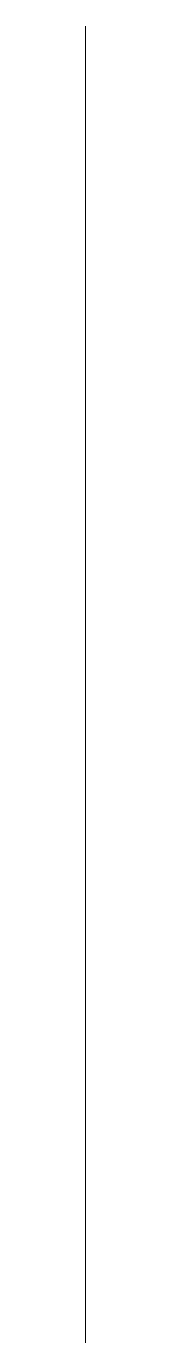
# Model space of a CAD drawing. Header units: metres. Extents: x 0 to 0, y 0 to 5.
import ezdxf

# ---------------------------------------------------------------- set-up
doc = ezdxf.new("R2010")
doc.units = ezdxf.units.M
doc.layers.add('A-DETL-GENF', color=92, linetype='Continuous', lineweight=18)

# ---------------------------------------------------------------- blocks, each defined once
blk = doc.blocks.new('28 las_symbool - a_5 mm-3658578-00_0 Basismaterialen')
at = {"layer": 'A-DETL-GENF'}
blk.add_line((0, 0), (0, 5), dxfattribs=at)

msp = doc.modelspace()

# ---------------------------------------------------------------- block references
msp.add_blockref('28 las_symbool - a_5 mm-3658578-00_0 Basismaterialen', (0, 0))

doc.saveas('drawing.dxf')
